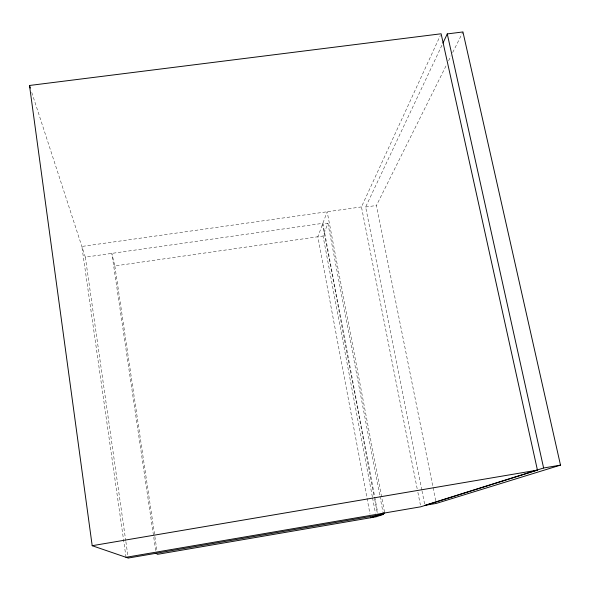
<?xml version="1.0" encoding="UTF-8"?>
<svg xmlns="http://www.w3.org/2000/svg" width="590" height="590" viewBox="0 0 590 590"><rect width="100%" height="100%" fill="white"/><g stroke="black" fill="none" stroke-linecap="round" stroke-linejoin="round"><path stroke-width="0.44" stroke-dasharray="2.95 2.21" d="M372.364 496.876L323.025 236.022L327.929 223.359L322.56 224.126L374.488 498.152M417.174 488.726L361.456 206.906L440.347 35.452M421.828 489.995L365.645 207.016L442.559 43.903M435.686 500.718L376.435 205.49L446.947 64.022M448.592 60.733L451.048 55.799M452.692 52.51L462.944 31.949M31.779 92.475L85.344 257.159L322.855 223.33L374.591 496.212M155.716 550.536L111.827 253.39L114.836 265.935L323.025 236.022M361.456 206.906L81.855 246.443L126.031 557.307M365.645 207.016L376.435 205.49M422.012 490.902L424.881 505.365M417.89 492.34L420.39 504.988M384.496 512.076L327.17 211.758L317.848 236.767L370.026 514.126M327.929 223.359L379.768 495.394M379.945 496.293L382.873 511.655M374.768 497.112L377.674 512.474M374.665 499.059L377.401 513.529M372.533 497.783L375.447 513.182M114.836 265.935L156.962 550.684M85.344 257.159L125.744 540.728M125.877 541.642L128.214 558.052"/><path stroke-width="0.89" d="M442.95 43.07L447.272 33.918L462.944 31.949L560.5 465.126L436.231 503.425L424.881 505.365L543.619 467.995L560.5 465.126M370.704 517.74L384.665 512.976M383.043 512.562L383.389 514.369L376.132 516.803L157.501 554.327L156.114 553.273M378.19 515.188L128.214 558.052L92.188 545.706L29.5 85.476L441.121 33.778L537.431 470.127L420.751 506.795L126.031 557.307M377.748 515.336L383.389 514.369M92.188 545.706L537.431 470.127M29.5 85.476L30.355 88.102M447.272 33.918L543.619 467.995"/></g></svg>
